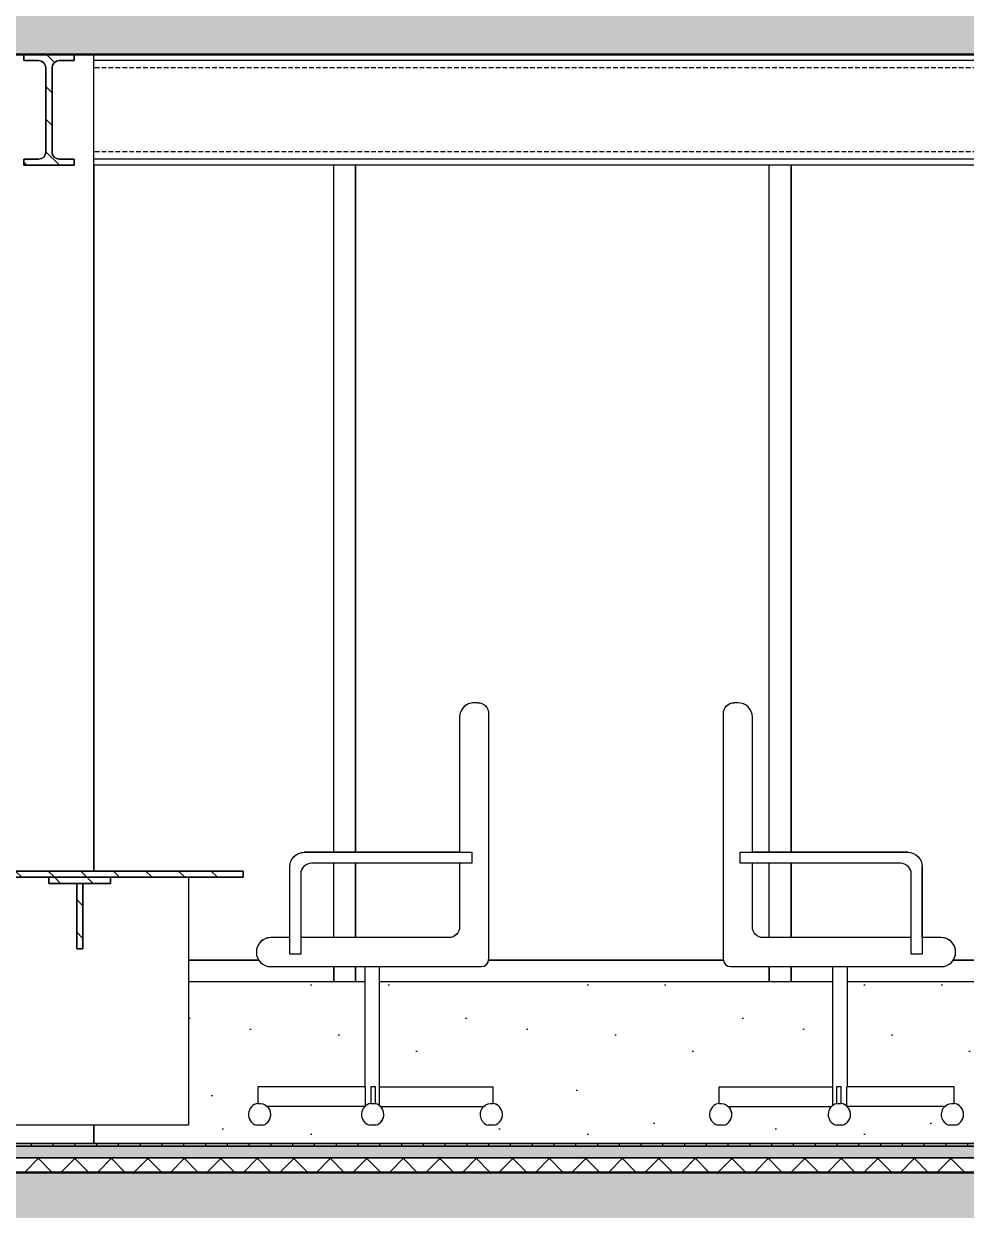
# Model space of a CAD drawing. Header units: millimetres. Extents: x -100 to 224448, y 0 to 22177.
# Drawn here: x 162581 to 165178, y 13416 to 16685 of the extents above; entities that cross this region are included whole.
import ezdxf

# ---------------------------------------------------------------- set-up
doc = ezdxf.new("R2010")
doc.units = ezdxf.units.MM
doc.linetypes.add('DASHED', pattern=[19.05, 12.7, -6.35])
doc.layers.get('0').update_dxf_attribs({"true_color": 0xdfdfdf})
for name, color, linetype in [('Background_0', 7, 'Continuous'), ('Background_GLASS', 161, 'Continuous'), ('Background_WINDOW_FRAME', 253, 'Continuous'), ('Boundary_0', 7, 'Continuous'), ('Boundary_Floor_ Ceramic Tiles', 7, 'Continuous'), ('Boundary_Insulation_ Extruded Polystyrene', 42, 'Continuous'), ('Boundary_Screed', 7, 'Continuous'), ('Elevation_Gypsum Board', 7, 'Continuous'), ('Fill_0', 7, 'Continuous'), ('Fill_Concrete_ Reinforced', 85, 'Continuous'), ('Fill_Floor_ Ceramic Tiles', 251, 'Continuous'), ('Fill_Insulation_ Extruded Polystyrene', 42, 'Continuous'), ('Fill_Screed', 251, 'Continuous'), ('Viewport border', 7, 'Continuous')]:
    doc.layers.add(name, color=color, linetype=linetype)
for name, color, linetype, lineweight in [('Background_Concrete_ Reinforced', 7, 'Continuous', 9), ('Background_Floor_ Ceramic Tiles', 7, 'Continuous', 9), ('Background_Gypsum Board', 7, 'Continuous', 9), ('Background_Insulation_ Extruded Polystyrene', 7, 'Continuous', 9), ('Background_Screed', 7, 'Continuous', 9), ('Boundary_Concrete_ Reinforced', 99, 'Continuous', 50)]:
    doc.layers.add(name, color=color, linetype=linetype, lineweight=lineweight)
doc.layers.add('BIM_ROOM_LINES', color=7, linetype='Continuous', plot=False)
pattern_1 = [(45, (-3002.4, -5250), (-44.90128, 44.90128), [])]
pattern_2 = [(15, (-3002.4, -5250), (287.368, 497.736), [50.8, -355.6]), (105, (-3002.4, -5250), (-497.736, 287.368), [50.8, -355.6]), (150, (-2953.33, -5236.85), (-392.5523, -105.184), [71.842, -502.894]), (15, (-3012.5, -5016.04), (287.368, 497.736), [50.8, -355.6]), (60, (-2981.4, -5034), (-105.184, 392.5523), [35.921, -538.8154]), (150, (-2981.4, -5034), (-392.5523, -105.184), [35.921, -538.8154]), (15, (-2891.6, -4878.46), (287.368, 497.736), [71.842, -334.558]), (60, (-2891.6, -4878.46), (-105.184, 392.5523), [50.8, -523.9364]), (150, (-2822.2, -4859.87), (-392.5523, -105.184), [50.8, -523.9364]), (105, (-2758.8, -5079.55), (-497.736, 287.368), [50.8, -355.6]), (60, (-2758.82, -5079.55), (-105.184, 392.5523), [35.921, -538.8154]), (150, (-2740.86, -5048.44), (-392.5523, -105.184), [35.921, -538.8154]), (15, (-2979.63, -5138.7), (287.368, 497.736), [25.4, -340.36]), (15, (-2711.5, -4961.7), (287.368, 497.736), [25.4, -340.36]), (105, (-2847.33, -4945.5), (-497.736, 287.368), [25.4, -340.36]), (150, (-2739.1, -5153.15), (-392.5523, -105.184), [35.921, -538.8154]), (150, (-2983.15, -4929.3), (-392.5523, -105.184), [35.921, -538.8154]), (60, (-2852.9, -5071.9), (-105.184, 392.5523), [35.921, -538.8154]), (105, (-2880.6, -5164.77), (-497.736, 287.368), [6.35, -400.05]), (105, (-2906.6, -4994.24), (-497.736, 287.368), [6.35, -400.05]), (105, (-2740.65, -4877.46), (-497.736, 287.368), [6.35, -400.05]), (105, (-2678.64, -5084.36), (-497.736, 287.368), [6.35, -400.05])]

# ---------------------------------------------------------------- blocks, each defined once
blk = doc.blocks.new("CC'__section__..%5CMainBuilding.dwg", base_point=(1833.3, -9100))
at = {"layer": 'Elevation_Gypsum Board'}
h = blk.add_hatch(dxfattribs=at)
h.set_pattern_fill('DOTS2', color=256, scale=30, style=0)
h.paths.add_polyline_path([(15462.4, 4945), (15402.4, 4945), (14528.5, 4945), (14528.5, 4655.4), (14840.8, 4655.4), (14840.8, 4610, -0.371494), (14867, 4579.5, -0.18938), (14858.8, 4558.6, -0.133872), (14845, 4550), (14827.4, 4550, -0.555935), (14813.6, 4600.5, -0.016632), (14815.1, 4601.9), (14530.5, 4601.9, -0.206645), (14540.2, 4579.5, -0.189378), (14532, 4558.6, -0.133873), (14518.2, 4550), (14509.4, 4550), (14500.6, 4550, -0.555948), (14486.8, 4600.5, -0.016625), (14488.3, 4601.9), (14218.9, 4601.9, -0.206645), (14228.6, 4579.5, -0.18938), (14220.4, 4558.6, -0.133871), (14206.6, 4550), (14189, 4550, -0.555943), (14175.2, 4600.5, -0.170157), (14193.2, 4610), (14193.2, 4655.4), (14487.4, 4655.4), (14487.4, 4945), (14262.4, 4945), (14202.4, 4945), (14002.4, 4945), (14002.4, 4550), (13402.4, 4550), (13402.4, 4945), (13102.4, 4945), (13102.4, 4550), (12502.4, 4550), (12502.4, 4945), (12017.4, 4945), (12017.4, 4655.4), (12311.6, 4655.4), (12311.6, 4610, -0.371495), (12337.8, 4579.5, -0.18938), (12329.6, 4558.6, -0.133871), (12315.8, 4550), (12298.2, 4550, -0.555935), (12284.4, 4600.5, -0.016633), (12285.9, 4601.9), (12016.5, 4601.9, -0.206645), (12026.2, 4579.5, -0.189378), (12018, 4558.6, -0.133873), (12004.2, 4550), (11995.4, 4550), (11986.6, 4550, -0.555946), (11972.8, 4600.5, -0.016625), (11974.3, 4601.9), (11689.7, 4601.9, -0.206645), (11699.4, 4579.5, -0.18938), (11691.2, 4558.6, -0.13387), (11677.4, 4550), (11659.8, 4550, -0.555942), (11646, 4600.5, -0.170157), (11664, 4610), (11664, 4655.4), (11976.3, 4655.4), (11976.3, 4945), (11862.4, 4945), (11802.4, 4945), (10728.5, 4945), (10728.5, 4655.4), (11040.8, 4655.4), (11040.8, 4610, -0.371495), (11067, 4579.5, -0.18938), (11058.8, 4558.6, -0.13387), (11045, 4550), (11027.4, 4550, -0.555935), (11013.6, 4600.5, -0.01665), (11015.1, 4601.9), (10730.5, 4601.9, -0.206645), (10740.2, 4579.5, -0.189378), (10732, 4558.6, -0.133873), (10718.2, 4550), (10709.4, 4550), (10700.6, 4550, -0.555946), (10686.8, 4600.5, -0.016625), (10688.3, 4601.9), (10418.9, 4601.9, -0.206645), (10428.6, 4579.5, -0.18938), (10420.4, 4558.6, -0.133871), (10406.6, 4550), (10389, 4550, -0.555943), (10375.2, 4600.5, -0.170157), (10393.2, 4610), (10393.2, 4655.4), (10687.4, 4655.4), (10687.4, 4945), (10662.4, 4945), (10602.4, 4945), (10202.4, 4945), (10202.4, 4550), (9941.4, 4550), (9941.4, 4500), (16052.4, 4500), (16052.4, 4945)])
at = {"layer": 'Fill_0', "extrusion": (-3.62507e-29, 4.57904e-30, -1)}
h = blk.add_hatch(dxfattribs=at)
h.set_pattern_fill('ANSI31', color=256, scale=20, style=0)
h.set_pattern_definition(pattern_1)
edge = h.paths.add_edge_path()
edge.add_line((-9747.9, 7483.3), (-9788.8, 7483.3))
edge.add_spline(control_points=[(-9788.8, 7483.3), (-9808.7, 7483.3), (-9808.7, 7463.4)], knot_values=[-0.785398, -0.785398, -0.785398, 0.785398, 0.785398, 0.785398], weights=[1, 0.707107, 1], degree=2, periodic=0)
edge.add_line((-9808.7, 7463.4), (-9808.7, 7231.6))
edge.add_spline(control_points=[(-9808.7, 7231.6), (-9808.7, 7211.7), (-9788.8, 7211.7)], knot_values=[-0.785398, -0.785398, -0.785398, 0.785398, 0.785398, 0.785398], weights=[1, 0.707107, 1], degree=2, periodic=0)
edge.add_line((-9788.8, 7211.7), (-9747.9, 7211.7))
edge.add_line((-9747.9, 7211.7), (-9747.9, 7195))
edge.add_line((-9747.9, 7195), (-9886.9, 7195))
edge.add_line((-9886.9, 7195), (-9886.9, 7211.7))
edge.add_line((-9886.9, 7211.7), (-9846, 7211.7))
edge.add_spline(control_points=[(-9846, 7211.7), (-9826.1, 7211.7), (-9826.1, 7231.6)], knot_values=[-0.785398, -0.785398, -0.785398, 0.785398, 0.785398, 0.785398], weights=[1, 0.707107, 1], degree=2, periodic=0)
edge.add_line((-9826.1, 7231.6), (-9826.1, 7463.4))
edge.add_spline(control_points=[(-9826.1, 7463.4), (-9826.1, 7483.3), (-9846, 7483.3)], knot_values=[-0.785398, -0.785398, -0.785398, 0.785398, 0.785398, 0.785398], weights=[1, 0.707107, 1], degree=2, periodic=0)
edge.add_line((-9846, 7483.3), (-9886.9, 7483.3))
edge.add_line((-9886.9, 7483.3), (-9886.9, 7500))
edge.add_line((-9886.9, 7500), (-9747.9, 7500))
edge.add_line((-9747.9, 7500), (-9747.9, 7483.3))
at = {"layer": 'Fill_0', "extrusion": (0, 0, -1)}
h = blk.add_hatch(dxfattribs=at)
h.set_pattern_fill('ANSI31', color=256, scale=20, style=0)
h.set_pattern_definition(pattern_1)
h.paths.add_polyline_path([(-9452.4, 5250), (-9452.4, 5233), (-10352.4, 5233), (-10352.4, 5250)])
h = blk.add_hatch(dxfattribs=at)
h.set_pattern_fill('ANSI31', color=256, scale=20, style=0)
h.set_pattern_definition(pattern_1)
h.paths.add_polyline_path([(-9987.4, 5216), (-9987.4, 5233), (-9817.4, 5233), (-9817.4, 5216)])
h = blk.add_hatch(dxfattribs=at)
h.set_pattern_fill('ANSI31', color=256, scale=20, style=0)
h.set_pattern_definition(pattern_1)
h.paths.add_polyline_path([(-9893.9, 5216), (-9893.9, 5036), (-9910.9, 5036), (-9910.9, 5216)])
at = {"layer": 'Fill_Concrete_ Reinforced', "extrusion": (0, 0, -1)}
h = blk.add_hatch(dxfattribs=at)
h.set_pattern_fill('CONCRETE1', color=256, scale=20, angle=15, style=0)
h.set_pattern_definition(pattern_2)
h.paths.add_polyline_path([(-21382.4, 7500), (-21382.4, 7670), (-21242.4, 7670), (-3322.4, 7670), (-3182.4, 7670), (-3182.4, 7500)])
h = blk.add_hatch(dxfattribs=at)
h.set_pattern_fill('CONCRETE1', color=256, scale=20, angle=15, style=0)
h.set_pattern_definition(pattern_2)
h.paths.add_polyline_path([(-21382.4, 4250), (-21382.4, 4420), (-21242.4, 4420), (-3322.4, 4420), (-3182.4, 4420), (-3182.4, 4250)])
at = {"layer": 'Fill_Floor_ Ceramic Tiles', "extrusion": (0, 0, -1)}
h = blk.add_hatch(dxfattribs=at)
h.set_pattern_fill('_USER', color=256, scale=60, angle=90, style=0, pattern_type=0)
h.set_pattern_definition([(90, (-3002.4, -5250), (-60, -2e-13), [])])
h.paths.add_polyline_path([(-3322.4, 4500), (-3322.4, 4492), (-21242.4, 4492), (-21242.4, 4500)])
at = {"layer": 'Fill_Insulation_ Extruded Polystyrene', "extrusion": (0, 0, -1)}
h = blk.add_hatch(dxfattribs=at)
h.set_pattern_fill('INSULATION', color=256, scale=20, style=0)
h.set_pattern_definition([(45, (-3002.4, -5250), (-50.28943, 50.28943), []), (135, (-3002.4, -5250), (-50.28943, -50.28943), [])])
h.paths.add_polyline_path([(-3322.4, 4460), (-3322.4, 4420), (-21242.4, 4420), (-21242.4, 4460)])
at = {"layer": 'Fill_Screed', "extrusion": (0, 0, -1)}
h = blk.add_hatch(dxfattribs=at)
h.set_pattern_fill('SCREED', color=256, scale=20, angle=15, style=0)
h.set_pattern_definition([(15, (-3002.4, -5250), (915.6406, 508.3053), [-127, 0, -381, 0]), (15, (-3005.69, -5237.73), (915.6406, 508.3053), [-50.8, 0, -177.8, 0, -91.44, 0, -381, 0]), (15, (-3008.97, -5225.47), (915.6406, 508.3053), [-25.4, 0, -127, 0, -127, 0, -279.4, 0, -91.44, 0]), (15, (-3012.26, -5213.2), (915.6406, 508.3053), [-91.44, 0, -406.4, 0]), (15, (-3015.55, -5200.93), (915.6406, 508.3053), [-304.8, 0, -304.8, 0]), (15, (-3018.84, -5188.66), (915.6406, 508.3053), [-431.8, 0]), (15, (-3022.12, -5176.4), (915.6406, 508.3053), [-127, 0, -558.8, 0]), (15, (-3025.4, -5164.13), (915.6406, 508.3053), [-177.8, 0, -101.6, 0]), (15, (-3028.7, -5151.86), (915.6406, 508.3053), [-254, 0]), (15, (-3035.27, -5127.33), (915.6406, 508.3053), [-35.56, 0, -381, 0, -228.6, 0]), (15, (-3038.56, -5115.06), (915.6406, 508.3053), [-50.8, 0, -5.08, 0, -127, 0]), (15, (-3041.84, -5102.8), (915.6406, 508.3053), [-25.4, 0, -330.2, 0, -381, 0]), (15, (-3045.13, -5090.53), (915.6406, 508.3053), [-254, 0]), (15, (-3048.42, -5078.26), (915.6406, 508.3053), [-127, 0, -533.4, 0]), (15, (-3055, -5053.72), (915.6406, 508.3053), [-609.6, 0]), (15, (-3058.28, -5041.46), (915.6406, 508.3053), [-127, 0, -10.16, 0, -177.8, 0]), (15, (-3061.57, -5029.2), (915.6406, 508.3053), [-35.56, 0, -254, 0, -101.6, 0, -177.8, 0, -203.2, 0]), (15, (-3064.85, -5016.92), (915.6406, 508.3053), [-76.2, 0, -101.6, 0, -254, 0, -10.16, 0, -127, 0]), (15, (-3068.14, -5004.65), (915.6406, 508.3053), [-254, 0])])
h.paths.add_polyline_path([(-3322.4, 4492), (-3322.4, 4460), (-21242.4, 4460), (-21242.4, 4492)])
at = {"linetype": 'DASHED', "extrusion": (0, 1, 0)}
for p, q in [((16052.4, 7463.4), (9941.4, 7463.4)), ((16052.4, 7231.6), (9941.4, 7231.6))]:
    blk.add_line(p, q, dxfattribs=at)
blk.add_line((2834.4, 4500), (21730.4, 4500))
blk.add_line((2834.4, 4500), (21730.4, 4500))
at = {"layer": 'Background_0', "extrusion": (0, 1, 0)}
for p, q in [((9747.9, 7500), (9747.9, 7483.3)), ((9886.9, 7500), (9747.9, 7500)), ((9886.9, 7483.3), (9886.9, 7500)), ((9941.4, 5250), (9941.4, 7500)), ((9747.9, 7483.3), (9788.8, 7483.3)), ((9808.7, 7463.4), (9808.7, 7231.6)), ((9826.1, 7231.6), (9826.1, 7463.4)), ((9846, 7483.3), (9886.9, 7483.3)), ((16052.4, 7483.3), (9941.4, 7483.3)), ((9788.8, 7211.7), (9747.9, 7211.7)), ((9747.9, 7211.7), (9747.9, 7195)), ((9747.9, 7195), (9886.9, 7195)), ((9886.9, 7211.7), (9846, 7211.7)), ((9886.9, 7195), (9886.9, 7211.7)), ((16052.4, 7211.7), (9941.4, 7211.7)), ((9941.4, 5250), (9941.4, 7195)), ((9941.4, 5250), (9941.4, 7195)), ((9941.4, 5250), (9941.4, 7195)), ((9941.4, 7195), (9941.4, 5250)), ((9941.4, 5250), (9941.4, 7195)), ((16052.4, 7195), (9941.4, 7195)), ((10998.9, 5714.1), (10988.9, 5714.1)), ((10998.9, 5714.1), (10988.9, 5714.1)), ((10998.9, 5714.1), (10988.9, 5714.1)), ((10998.9, 5714.1), (10988.9, 5714.1)), ((10998.9, 5714.1), (10988.9, 5714.1)), ((10998.9, 5714.1), (10988.9, 5714.1)), ((11715.9, 5714.1), (11705.9, 5714.1)), ((11715.9, 5714.1), (11705.9, 5714.1)), ((11715.9, 5714.1), (11705.9, 5714.1)), ((11715.9, 5714.1), (11705.9, 5714.1)), ((11715.9, 5714.1), (11705.9, 5714.1)), ((11715.9, 5714.1), (11705.9, 5714.1)), ((10948.9, 5674.1), (10948.9, 5301.9)), ((11028.9, 5684.1), (11028.9, 5006.9)), ((11028.9, 5684.1), (11028.9, 5006.9)), ((11028.9, 5684.1), (11028.9, 5006.9)), ((11028.9, 5684.1), (11028.9, 5006.9)), ((11028.9, 5684.1), (11028.9, 5006.9)), ((11028.9, 5684.1), (11028.9, 5006.9)), ((11675.9, 5006.9), (11675.9, 5684.1)), ((11755.9, 5301.9), (11755.9, 5674.1)), ((11755.9, 5301.9), (11755.9, 5674.1)), ((11755.9, 5301.9), (11755.9, 5674.1)), ((11755.9, 5301.9), (11755.9, 5674.1)), ((11755.9, 5301.9), (11755.9, 5674.1)), ((11755.9, 5301.9), (11755.9, 5674.1)), ((10948.9, 5301.9), (10521.1, 5301.9)), ((10948.9, 5301.9), (10521.1, 5301.9)), ((10521.1, 5301.9), (10948.9, 5301.9)), ((10948.9, 5301.9), (10521.1, 5301.9)), ((10521.1, 5301.9), (10948.9, 5301.9)), ((10948.9, 5301.9), (10521.1, 5301.9)), ((10521.1, 5301.9), (10948.9, 5301.9)), ((10521.1, 5301.9), (10983.1, 5301.9)), ((10948.9, 5301.9), (10521.1, 5301.9)), ((10521.1, 5301.9), (10948.9, 5301.9)), ((10521.1, 5301.9), (10948.9, 5301.9)), ((10948.9, 5301.9), (10521.1, 5301.9)), ((10983.1, 5301.9), (10983.1, 5271.9)), ((11721.7, 5271.9), (11721.7, 5301.9)), ((11721.7, 5301.9), (12183.7, 5301.9)), ((12183.7, 5301.9), (11755.9, 5301.9)), ((12183.7, 5301.9), (11755.9, 5301.9)), ((12183.7, 5301.9), (11755.9, 5301.9)), ((11755.9, 5301.9), (12183.7, 5301.9)), ((11755.9, 5301.9), (12183.7, 5301.9)), ((12183.7, 5301.9), (11755.9, 5301.9)), ((11755.9, 5301.9), (12183.7, 5301.9)), ((11755.9, 5301.9), (12183.7, 5301.9)), ((12183.7, 5301.9), (11755.9, 5301.9)), ((12183.7, 5301.9), (11755.9, 5301.9)), ((11755.9, 5301.9), (12183.7, 5301.9)), ((10983.1, 5271.9), (10541.1, 5271.9)), ((10948.9, 5271.9), (10948.9, 5096.9)), ((12163.7, 5271.9), (11721.7, 5271.9)), ((11755.9, 5096.9), (11755.9, 5271.9)), ((11755.9, 5096.9), (11755.9, 5271.9)), ((11755.9, 5096.9), (11755.9, 5271.9)), ((11755.9, 5096.9), (11755.9, 5271.9)), ((11755.9, 5096.9), (11755.9, 5271.9)), ((11755.9, 5096.9), (11755.9, 5271.9)), ((9452.4, 5250), (10352.4, 5250)), ((10352.4, 5250), (9452.4, 5250)), ((9452.4, 5233), (10352.4, 5233)), ((10202.4, 5250), (9602.4, 5250)), ((10202.4, 5250), (9602.4, 5250)), ((9602.4, 5250), (10202.4, 5250)), ((9987.4, 5233), (9817.4, 5233)), ((9817.4, 5233), (9817.4, 5216)), ((9941.4, 5250), (10352.4, 5250)), ((10202.4, 5250), (9941.4, 5250)), ((9941.4, 5250), (10202.4, 5250)), ((9941.4, 5250), (10352.4, 5250)), ((10202.4, 5250), (9941.4, 5250)), ((9941.4, 5250), (10202.4, 5250)), ((9941.4, 5250), (10352.4, 5250)), ((10202.4, 5250), (9941.4, 5250)), ((9941.4, 5250), (10202.4, 5250)), ((9941.4, 5250), (10352.4, 5250)), ((10202.4, 5250), (9941.4, 5250)), ((9941.4, 5250), (10202.4, 5250)), ((9941.4, 5250), (10352.4, 5250)), ((10202.4, 5250), (9941.4, 5250)), ((9941.4, 5250), (10202.4, 5250)), ((9987.4, 5216), (9987.4, 5233)), ((10202.4, 5250), (10202.4, 5250)), ((10202.4, 5250), (10202.4, 5250)), ((10202.4, 5233), (10202.4, 4550)), ((10202.4, 5233), (10202.4, 4550)), ((10202.4, 5233), (10202.4, 4550)), ((10202.4, 5233), (10202.4, 4550)), ((10202.4, 5233), (10202.4, 4550)), ((10202.4, 5233), (10202.4, 4550)), ((10202.4, 5233), (10202.4, 4550)), ((10202.4, 5233), (10202.4, 4550)), ((10202.4, 5233), (10202.4, 4550)), ((10202.4, 5233), (10202.4, 4550)), ((10202.4, 5233), (10202.4, 4550)), ((10202.4, 5233), (10202.4, 4550)), ((10202.4, 5233), (10202.4, 4550)), ((10352.4, 5233), (10352.4, 5250)), ((10352.4, 5233), (10352.4, 5250)), ((10352.4, 5233), (10352.4, 5250)), ((10352.4, 5233), (10352.4, 5250)), ((10352.4, 5233), (10352.4, 5250)), ((10352.4, 5233), (10352.4, 5250)), ((10352.4, 5233), (10352.4, 5250)), ((10352.4, 5233), (10352.4, 5233)), ((10352.4, 5233), (10352.4, 5233)), ((10481.1, 5021.2), (10481.1, 5261.9)), ((10511.1, 5241.9), (10511.1, 5021.2)), ((10511.1, 5241.9), (10511.1, 5066.9)), ((10511.1, 5241.9), (10511.1, 5066.9)), ((10511.1, 5241.9), (10511.1, 5066.9)), ((10511.1, 5241.9), (10511.1, 5066.9)), ((10511.1, 5241.9), (10511.1, 5066.9)), ((10511.1, 5241.9), (10511.1, 5066.9)), ((10511.1, 5241.9), (10511.1, 5066.9)), ((10511.1, 5241.9), (10511.1, 5066.9)), ((10511.1, 5241.9), (10511.1, 5066.9)), ((10511.1, 5241.9), (10511.1, 5066.9)), ((10511.1, 5241.9), (10511.1, 5066.9)), ((12193.7, 5021.2), (12193.7, 5241.9)), ((12223.7, 5066.9), (12223.7, 5261.9)), ((12223.7, 5261.9), (12223.7, 5066.9)), ((12223.7, 5261.9), (12223.7, 5066.9)), ((12223.7, 5261.9), (12223.7, 5066.9)), ((12223.7, 5066.9), (12223.7, 5261.9)), ((12223.7, 5261.9), (12223.7, 5066.9)), ((12223.7, 5066.9), (12223.7, 5261.9)), ((12223.7, 5066.9), (12223.7, 5261.9)), ((12223.7, 5066.9), (12223.7, 5261.9)), ((12223.7, 5066.9), (12223.7, 5261.9)), ((12223.7, 5261.9), (12223.7, 5021.2)), ((12223.7, 5261.9), (12223.7, 5066.9)), ((9817.4, 5216), (9987.4, 5216)), ((9893.9, 5216), (9893.9, 5036)), ((9910.9, 5216), (9893.9, 5216)), ((9910.9, 5036), (9910.9, 5216)), ((9893.9, 5036), (9910.9, 5036)), ((10481.1, 5066.9), (10428.9, 5066.9)), ((10481.1, 5066.9), (10428.9, 5066.9)), ((10481.1, 5066.9), (10428.9, 5066.9)), ((10481.1, 5066.9), (10428.9, 5066.9)), ((10481.1, 5066.9), (10428.9, 5066.9)), ((10481.1, 5066.9), (10428.9, 5066.9)), ((10918.9, 5066.9), (10511.1, 5066.9)), ((10918.9, 5066.9), (10511.1, 5066.9)), ((10918.9, 5066.9), (10511.1, 5066.9)), ((10918.9, 5066.9), (10511.1, 5066.9)), ((10918.9, 5066.9), (10511.1, 5066.9)), ((10918.9, 5066.9), (10511.1, 5066.9)), ((12193.7, 5066.9), (11785.9, 5066.9)), ((12193.7, 5066.9), (11785.9, 5066.9)), ((12193.7, 5066.9), (11785.9, 5066.9)), ((12193.7, 5066.9), (11785.9, 5066.9)), ((12193.7, 5066.9), (11785.9, 5066.9)), ((12193.7, 5066.9), (11785.9, 5066.9)), ((12275.9, 5066.9), (12223.7, 5066.9)), ((12275.9, 5066.9), (12223.7, 5066.9)), ((12275.9, 5066.9), (12223.7, 5066.9)), ((12275.9, 5066.9), (12223.7, 5066.9)), ((12275.9, 5066.9), (12223.7, 5066.9)), ((12275.9, 5066.9), (12223.7, 5066.9)), ((10511.1, 5021.2), (10481.1, 5021.2)), ((12223.7, 5021.2), (12193.7, 5021.2)), ((10428.9, 4986.9), (11008.9, 4986.9)), ((10687.4, 4986.9), (10687.4, 4655.4)), ((10728.5, 4655.4), (10728.5, 4986.9)), ((10728.5, 4655.4), (10728.5, 4986.9)), ((10728.5, 4655.4), (10728.5, 4986.9)), ((10728.5, 4655.4), (10728.5, 4986.9)), ((10728.5, 4655.4), (10728.5, 4986.9)), ((10728.5, 4655.4), (10728.5, 4986.9)), ((11695.9, 4986.9), (12275.9, 4986.9)), ((11976.3, 4986.9), (11976.3, 4655.4)), ((12017.4, 4655.4), (12017.4, 4986.9)), ((12017.4, 4655.4), (12017.4, 4986.9)), ((12017.4, 4655.4), (12017.4, 4986.9)), ((12017.4, 4655.4), (12017.4, 4986.9)), ((12017.4, 4655.4), (12017.4, 4986.9)), ((12017.4, 4655.4), (12017.4, 4986.9)), ((10687.4, 4655.4), (10393.2, 4655.4)), ((10687.4, 4655.4), (10393.2, 4655.4)), ((10688.9, 4655.4), (10393.2, 4655.4)), ((10687.4, 4655.4), (10393.2, 4655.4)), ((10393.2, 4655.4), (10393.2, 4655.4)), ((10687.4, 4655.4), (10393.2, 4655.4)), ((10687.4, 4655.4), (10393.2, 4655.4)), ((10393.2, 4655.4), (10393.2, 4655.4)), ((10393.2, 4655.4), (10393.2, 4609.6)), ((10688.9, 4655.4), (10688.9, 4602.5)), ((10704.3, 4655.4), (10704.3, 4609.6)), ((10717, 4655.4), (10704.3, 4655.4)), ((10717, 4609), (10717, 4655.4)), ((10727, 4655.4), (10727, 4604.8)), ((10727, 4655.4), (11040.8, 4655.4)), ((10728.5, 4655.4), (11040.8, 4655.4)), ((10728.5, 4655.4), (11040.8, 4655.4)), ((10728.5, 4655.4), (11040.8, 4655.4)), ((10728.5, 4655.4), (11040.8, 4655.4)), ((10728.5, 4655.4), (11040.8, 4655.4)), ((11040.8, 4655.4), (11040.8, 4609.6)), ((11040.8, 4655.4), (11040.8, 4610)), ((11040.8, 4655.4), (11040.8, 4610)), ((11040.8, 4655.4), (11040.8, 4610)), ((11040.8, 4655.4), (11040.8, 4610)), ((11040.8, 4655.4), (11040.8, 4610)), ((11664, 4655.4), (11977.8, 4655.4)), ((11664, 4655.4), (11976.3, 4655.4)), ((11664, 4655.4), (11664, 4655.4)), ((11664, 4655.4), (11976.3, 4655.4)), ((11664, 4609.6), (11664, 4655.4)), ((11664, 4655.4), (11976.3, 4655.4)), ((11664, 4655.4), (11976.3, 4655.4)), ((11664, 4655.4), (11976.3, 4655.4)), ((11977.8, 4604.8), (11977.8, 4655.4)), ((12000.5, 4655.4), (11987.8, 4655.4)), ((11987.8, 4655.4), (11987.8, 4609)), ((12000.5, 4609.6), (12000.5, 4655.4)), ((12311.6, 4655.4), (12015.9, 4655.4)), ((12015.9, 4602.5), (12015.9, 4655.4)), ((12311.6, 4655.4), (12017.4, 4655.4)), ((12311.6, 4655.4), (12017.4, 4655.4)), ((12311.6, 4655.4), (12017.4, 4655.4)), ((12311.6, 4655.4), (12017.4, 4655.4)), ((12311.6, 4655.4), (12017.4, 4655.4)), ((12311.6, 4610), (12311.6, 4655.4)), ((12311.6, 4610), (12311.6, 4655.4)), ((12311.6, 4609.6), (12311.6, 4655.4)), ((12311.6, 4610), (12311.6, 4655.4)), ((12311.6, 4610), (12311.6, 4655.4)), ((12311.6, 4610), (12311.6, 4655.4)), ((11040.8, 4609.6), (11040.8, 4610)), ((12311.6, 4609.6), (12311.6, 4610)), ((10688.3, 4601.9), (10418.3, 4601.9)), ((10717, 4609), (10717, 4609.4)), ((10730.5, 4601.9), (11015.7, 4601.9)), ((11689.1, 4601.9), (11974.3, 4601.9)), ((12000.5, 4609.6), (12000.5, 4609.8)), ((12286.5, 4601.9), (12016.5, 4601.9)), ((10202.4, 4550), (9602.4, 4550)), ((9941.4, 4500), (9941.4, 4550)), ((9941.4, 4500), (9941.4, 4550)), ((9941.4, 4500), (9941.4, 4550)), ((9941.4, 4500), (9941.4, 4550)), ((9941.4, 4550), (9941.4, 4500)), ((9941.4, 4500), (9941.4, 4550)), ((10202.4, 4550), (10202.4, 4550)), ((10202.4, 4550), (10202.4, 4550)), ((10406.6, 4550), (10389, 4550)), ((10709.4, 4550), (10700.6, 4550)), ((10718.2, 4550), (10709.4, 4550)), ((11045, 4550), (11027.4, 4550)), ((11677.4, 4550), (11659.8, 4550)), ((11995.4, 4550), (11986.6, 4550)), ((12004.2, 4550), (11995.4, 4550)), ((12315.8, 4550), (12298.2, 4550))]:
    blk.add_line(p, q, dxfattribs=at)
at = {"layer": 'Background_0', "extrusion": (0, 0, -1)}
for centre, start, end in [((-9788.8, 7463.4), 90, 180), ((-9846, 7463.4), 0, 90), ((-9788.8, 7231.6), 180, 270), ((-9846, 7231.6), 270, 0)]:
    blk.add_arc(centre, 19.9, start, end, dxfattribs=at)
at = {"layer": 'Background_0'}
for centre, radius, start, end in [((10988.9, 5674.1), 40, 90, 180), ((10988.9, 5674.1), 40, 90, 137.1115), ((10988.9, 5674.1), 40, 90, 137.1118), ((10988.9, 5674.1), 40, 90, 137.1088), ((10988.9, 5674.1), 40, 90, 137.1118), ((10988.9, 5674.1), 40, 90, 135), ((11715.9, 5674.1), 40, 0, 90), ((11715.9, 5674.1), 40, 0, 90), ((11715.9, 5674.1), 40, 0, 90), ((11715.9, 5674.1), 40, 0, 90), ((11715.9, 5674.1), 40, 0, 90), ((11715.9, 5674.1), 40, 0, 90), ((10541.1, 5241.9), 30, 90, 180), ((12163.7, 5241.9), 30, 0, 90), ((10541.1, 5241.9), 30, 135, 180), ((10541.1, 5241.9), 30, 135, 180), ((10541.1, 5241.9), 30, 135, 180), ((10541.1, 5241.9), 30, 135, 180), ((10541.1, 5241.9), 30, 135, 180), ((10541.1, 5241.9), 30, 135, 180), ((10541.1, 5241.9), 30, 135, 180), ((10541.1, 5241.9), 30, 135, 180), ((10541.1, 5241.9), 30, 135, 180), ((10541.1, 5241.9), 30, 135, 180), ((10541.1, 5241.9), 30, 135, 180), ((10428.9, 5026.9), 40, 90, 270), ((10428.9, 5026.9), 40, 90, 137.1118), ((10428.9, 5026.9), 40, 90, 137.1118), ((10428.9, 5026.9), 40, 90, 137.1115), ((10428.9, 5026.9), 40, 90, 137.1088), ((10428.9, 5026.9), 40, 90, 135), ((12275.9, 5026.9), 40, 317.1057, 90), ((12275.9, 5026.9), 40, 270, 90), ((12275.9, 5026.9), 40, 317.1057, 90), ((12275.9, 5026.9), 40, 317.1057, 90), ((12275.9, 5026.9), 40, 317.1037, 90), ((12275.9, 5026.9), 40, 317.1057, 90), ((11008.9, 5006.9), 20, 270, 0), ((11008.9, 5006.9), 20, 315, 0), ((11008.9, 5006.9), 20, 315, 0), ((11008.9, 5006.9), 20, 315, 0), ((11008.9, 5006.9), 20, 315, 0), ((11008.9, 5006.9), 20, 315, 0), ((11695.9, 5006.9), 20, 180, 270), ((10397.8, 4579.5), 30.8, 98.4811, 253.3944), ((10397.8, 4579.5), 30.8, 98.4811, 137.1082), ((10397.8, 4579.5), 30.8, 98.4811, 137.1118), ((10397.8, 4579.5), 30.8, 98.4811, 137.1082), ((10397.8, 4579.5), 30.8, 98.4811, 137.1082), ((10397.8, 4579.5), 30.8, 98.4811, 137.1114), ((10709.4, 4579.5), 30.8, 99.4819, 253.3942), ((11036.2, 4579.5), 30.8, 317.1052, 81.5191), ((11036.2, 4579.5), 30.8, 317.1015, 81.5191), ((11036.2, 4579.5), 30.8, 317.1052, 81.5191), ((11036.2, 4579.5), 30.8, 317.1052, 81.5191), ((11036.2, 4579.5), 30.8, 286.6057, 81.5191), ((11036.2, 4579.5), 30.8, 317.102, 81.5191), ((11668.6, 4579.5), 30.8, 98.4809, 253.3943), ((11668.6, 4579.5), 30.8, 98.4809, 137.1081), ((11668.6, 4579.5), 30.8, 98.4809, 137.1081), ((11668.6, 4579.5), 30.8, 98.4809, 137.1106), ((11668.6, 4579.5), 30.8, 98.4809, 137.1081), ((11668.6, 4579.5), 30.8, 98.4809, 137.1081), ((11995.4, 4579.5), 30.8, 286.6057, 80.5179), ((12307, 4579.5), 30.8, 317.1052, 81.519), ((12307, 4579.5), 30.8, 317.1052, 81.519), ((12307, 4579.5), 30.8, 317.1027, 81.519), ((12307, 4579.5), 30.8, 317.1052, 81.519), ((12307, 4579.5), 30.8, 286.6057, 81.519), ((12307, 4579.5), 30.8, 317.1052, 81.519), ((10397.8, 4579.5), 30.8, 286.6056, 46.7022), ((10397.8, 4579.5), 30.8, 317.1053, 46.7022), ((10397.8, 4579.5), 30.8, 317.1014, 46.7022), ((10397.8, 4579.5), 30.8, 317.1053, 46.7022), ((10397.8, 4579.5), 30.8, 317.1053, 46.7022), ((10397.8, 4579.5), 30.8, 317.1019, 46.7022), ((10709.4, 4579.5), 30.8, 133.2977, 137.1075), ((10709.4, 4579.5), 30.8, 133.2977, 137.1075), ((10709.4, 4579.5), 30.8, 133.2977, 137.1113), ((10709.4, 4579.5), 30.8, 133.2977, 137.1075), ((10709.4, 4579.5), 30.8, 133.2977, 137.1075), ((10709.4, 4579.5), 30.8, 133.2977, 137.1075), ((10709.4, 4579.5), 30.8, 133.2977, 137.1075), ((10709.4, 4579.5), 30.8, 133.2977, 137.1075), ((10709.4, 4579.5), 30.8, 133.2977, 137.1112), ((10709.4, 4579.5), 30.8, 133.2977, 137.1075), ((10709.4, 4579.5), 30.8, 133.2977, 137.1075), ((10709.4, 4579.5), 30.8, 286.6057, 75.7299), ((10709.4, 4579.5), 30.8, 317.1058, 46.7022), ((10709.4, 4579.5), 30.8, 317.1063, 46.7022), ((10709.4, 4579.5), 30.8, 317.102, 46.7022), ((10709.4, 4579.5), 30.8, 317.1063, 46.7022), ((10709.4, 4579.5), 30.8, 317.1058, 46.7022), ((10709.4, 4579.5), 30.8, 317.1063, 46.7022), ((10709.4, 4579.5), 30.8, 317.1058, 46.7022), ((10709.4, 4579.5), 30.8, 317.1063, 46.7022), ((10709.4, 4579.5), 30.8, 317.1026, 46.7022), ((10709.4, 4579.5), 30.8, 317.1063, 46.7022), ((10709.4, 4579.5), 30.8, 317.1063, 46.7022), ((11036.2, 4579.5), 30.8, 133.2977, 253.3942), ((11036.2, 4579.5), 30.8, 133.2977, 137.1132), ((11036.2, 4579.5), 30.8, 133.2977, 137.1132), ((11036.2, 4579.5), 30.8, 133.2977, 137.1094), ((11036.2, 4579.5), 30.8, 133.2977, 137.1131), ((11668.6, 4579.5), 30.8, 286.6058, 46.7023), ((11668.6, 4579.5), 30.8, 317.1052, 46.7023), ((11668.6, 4579.5), 30.8, 317.1052, 46.7023), ((11668.6, 4579.5), 30.8, 317.1027, 46.7023), ((11668.6, 4579.5), 30.8, 317.1052, 46.7023), ((11668.6, 4579.5), 30.8, 317.1052, 46.7023), ((11995.4, 4579.5), 30.8, 104.27, 253.3943), ((11995.4, 4579.5), 30.8, 133.2978, 137.1075), ((11995.4, 4579.5), 30.8, 133.2978, 137.1075), ((11995.4, 4579.5), 30.8, 133.2977, 137.1075), ((11995.4, 4579.5), 30.8, 133.2977, 137.1075), ((11995.4, 4579.5), 30.8, 133.2977, 137.11), ((11995.4, 4579.5), 30.8, 133.2977, 137.1075), ((11995.4, 4579.5), 30.8, 133.2977, 137.1075), ((11995.4, 4579.5), 30.8, 133.2977, 137.1075), ((11995.4, 4579.5), 30.8, 133.2977, 137.1075), ((11995.4, 4579.5), 30.8, 133.2977, 137.1075), ((11995.4, 4579.5), 30.8, 133.2977, 137.1075), ((11995.4, 4579.5), 30.8, 317.1058, 46.7023), ((11995.4, 4579.5), 30.8, 317.1062, 46.7023), ((11995.4, 4579.5), 30.8, 317.1058, 46.7023), ((11995.4, 4579.5), 30.8, 317.1062, 46.7023), ((11995.4, 4579.5), 30.8, 317.1033, 46.7023), ((11995.4, 4579.5), 30.8, 317.1062, 46.7023), ((11995.4, 4579.5), 30.8, 317.1058, 46.7023), ((11995.4, 4579.5), 30.8, 317.1062, 46.7023), ((11995.4, 4579.5), 30.8, 317.1058, 46.7023), ((11995.4, 4579.5), 30.8, 317.1062, 46.7023), ((11995.4, 4579.5), 30.8, 317.1062, 46.7023), ((12307, 4579.5), 30.8, 133.2977, 253.3943), ((12307, 4579.5), 30.8, 133.2977, 137.1094), ((12307, 4579.5), 30.8, 133.2977, 137.1119), ((12307, 4579.5), 30.8, 133.2977, 137.1119), ((12307, 4579.5), 30.8, 133.2977, 137.1094)]:
    blk.add_arc(centre, radius, start, end, dxfattribs=at)
at = {"layer": 'Background_0', "extrusion": (2.94008e-15, -5.69819e-17, -1)}
blk.add_arc((-10998.9, 5684.1), 30, 90, 180, dxfattribs=at)
blk.add_arc((-10998.9, 5684.1), 30, 90, 180, dxfattribs=at)
blk.add_arc((-10998.9, 5684.1), 30, 90, 180, dxfattribs=at)
blk.add_arc((-10998.9, 5684.1), 30, 90, 180, dxfattribs=at)
blk.add_arc((-10998.9, 5684.1), 30, 90, 180, dxfattribs=at)
blk.add_arc((-10998.9, 5684.1), 30, 90, 180, dxfattribs=at)
at = {"layer": 'Background_0', "extrusion": (9.18485e-17, -5.69819e-17, -1)}
for start in [0, 42.8893, 42.8919, 42.8919, 42.8919, 42.8919]:
    blk.add_arc((-11705.9, 5684.1), 30, start, 90, dxfattribs=at)
at = {"layer": 'Background_0', "extrusion": (2.90946e-15, -2.63657e-17, -1)}
for centre, radius, start, end in [((-10521.1, 5261.9), 40, 0, 90), ((-10521.1, 5261.9), 40, 42.8896, 90), ((-10521.1, 5261.9), 40, 42.8926, 90), ((-10521.1, 5261.9), 40, 42.8926, 90), ((-10521.1, 5261.9), 40, 42.8926, 90), ((-10521.1, 5261.9), 40, 42.89, 90), ((-10709.4, 4579.5), 30.5, 80.4121, 104.4312)]:
    blk.add_arc(centre, radius, start, end, dxfattribs=at)
at = {"layer": 'Background_0', "extrusion": (2.90946e-15, -1.4883e-16, -1)}
blk.add_arc((-10521.1, 5261.9), 40, 42.8929, 90, dxfattribs=at)
blk.add_arc((-10521.1, 5261.9), 40, 42.8929, 90, dxfattribs=at)
blk.add_arc((-10521.1, 5261.9), 40, 42.8929, 90, dxfattribs=at)
blk.add_arc((-10521.1, 5261.9), 40, 42.8929, 90, dxfattribs=at)
blk.add_arc((-10521.1, 5261.9), 40, 42.8929, 90, dxfattribs=at)
blk.add_arc((-10521.1, 5261.9), 40, 42.8929, 90, dxfattribs=at)
at = {"layer": 'Background_0', "extrusion": (1.22465e-16, -2.63657e-17, -1)}
for centre, radius, start, end in [((-12183.7, 5261.9), 40, 90, 180), ((-12183.7, 5261.9), 40, 90, 180), ((-12183.7, 5261.9), 40, 90, 180), ((-12183.7, 5261.9), 40, 90, 180), ((-12183.7, 5261.9), 40, 90, 180), ((-12183.7, 5261.9), 40, 90, 180), ((-11995.4, 4579.5), 30.5, 75.5688, 99.5879)]:
    blk.add_arc(centre, radius, start, end, dxfattribs=at)
at = {"layer": 'Background_0', "extrusion": (1.22465e-16, -1.4883e-16, -1)}
blk.add_arc((-12183.7, 5261.9), 40, 90, 180, dxfattribs=at)
blk.add_arc((-12183.7, 5261.9), 40, 90, 180, dxfattribs=at)
blk.add_arc((-12183.7, 5261.9), 40, 90, 180, dxfattribs=at)
blk.add_arc((-12183.7, 5261.9), 40, 90, 180, dxfattribs=at)
blk.add_arc((-12183.7, 5261.9), 40, 90, 180, dxfattribs=at)
blk.add_arc((-12183.7, 5261.9), 40, 90, 180, dxfattribs=at)
at = {"layer": 'Background_0', "extrusion": (2.90946e-15, -8.75981e-17, -1)}
for start in [180, 222.9064, 222.9077, 222.8982, 222.901, 222.8996]:
    blk.add_arc((-10918.9, 5096.9), 30, start, 270, dxfattribs=at)
at = {"layer": 'Background_0', "extrusion": (1.22465e-16, -8.75981e-17, -1)}
blk.add_arc((-11785.9, 5096.9), 30, 270, 0, dxfattribs=at)
blk.add_arc((-11785.9, 5096.9), 30, 270, 0, dxfattribs=at)
blk.add_arc((-11785.9, 5096.9), 30, 270, 0, dxfattribs=at)
blk.add_arc((-11785.9, 5096.9), 30, 270, 0, dxfattribs=at)
blk.add_arc((-11785.9, 5096.9), 30, 270, 0, dxfattribs=at)
blk.add_arc((-11785.9, 5096.9), 30, 270, 0, dxfattribs=at)
at = {"layer": 'Background_0', "extrusion": (2.9707e-15, -2.63657e-17, -1)}
for centre, start, end in [((-10397.8, 4579.5), 81.4007, 132.4489), ((-11036.2, 4579.5), 47.5511, 98.5993)]:
    blk.add_arc(centre, 30.4, start, end, dxfattribs=at)
at = {"layer": 'Background_0', "extrusion": (6.12323e-17, -2.63657e-17, -1)}
for centre, start, end in [((-11668.6, 4579.5), 81.4007, 132.4489), ((-12307, 4579.5), 47.5511, 98.5993)]:
    blk.add_arc(centre, 30.4, start, end, dxfattribs=at)
at = {"layer": 'Background_Concrete_ Reinforced', "extrusion": (0, 1, 0)}
for p, q in [((3182.4, 7500), (21382.4, 7500)), ((21242.4, 4420), (3322.4, 4420))]:
    blk.add_line(p, q, dxfattribs=at)
at = {"layer": 'Background_Floor_ Ceramic Tiles', "extrusion": (0, 1, 0)}
for p, q in [((21242.4, 4500), (3322.4, 4500)), ((3322.4, 4492), (21242.4, 4492))]:
    blk.add_line(p, q, dxfattribs=at)
at = {"layer": 'Background_GLASS', "extrusion": (0, 1, 0)}
for p, q in [((10662.4, 5301.9), (10662.4, 7195)), ((11862.4, 5301.9), (11862.4, 7195)), ((10662.4, 5066.9), (10662.4, 5271.9)), ((11862.4, 5066.9), (11862.4, 5271.9)), ((10395.4, 5005), (10202.4, 5005)), ((11676, 5005), (11028.8, 5005)), ((12502.4, 5005), (12309.4, 5005))]:
    blk.add_line(p, q, dxfattribs=at)
at = {"layer": 'Background_Gypsum Board', "extrusion": (0, 1, 0)}
blk.add_line((16052.4, 4500), (9941.4, 4500), dxfattribs=at)
at = {"layer": 'Background_Insulation_ Extruded Polystyrene', "extrusion": (0, 1, 0)}
for p, q in [((21242.4, 4460), (3322.4, 4460)), ((3322.4, 4420), (21242.4, 4420))]:
    blk.add_line(p, q, dxfattribs=at)
at = {"layer": 'Background_Screed', "extrusion": (0, 1, 0)}
for p, q in [((21242.4, 4492), (3322.4, 4492)), ((3322.4, 4460), (21242.4, 4460))]:
    blk.add_line(p, q, dxfattribs=at)
at = {"layer": 'Background_WINDOW_FRAME', "extrusion": (0, 1, 0)}
for p, q in [((10602.4, 5301.9), (10602.4, 7195)), ((10662.4, 7195), (10662.4, 5301.9)), ((11802.4, 5301.9), (11802.4, 7195)), ((11862.4, 7195), (11862.4, 5301.9)), ((10602.4, 5066.9), (10602.4, 5271.9)), ((10662.4, 5271.9), (10662.4, 5066.9)), ((11802.4, 5066.9), (11802.4, 5271.9)), ((11862.4, 5271.9), (11862.4, 5066.9)), ((10202.4, 5005), (10395.4, 5005)), ((11028.8, 5005), (11676, 5005)), ((12309.4, 5005), (12502.4, 5005)), ((10602.4, 4945), (10602.4, 4986.9)), ((10602.4, 4986.9), (10602.4, 4945)), ((10662.4, 4986.9), (10662.4, 4945)), ((10662.4, 4945), (10662.4, 4986.9)), ((11802.4, 4945), (11802.4, 4986.9)), ((11802.4, 4986.9), (11802.4, 4945)), ((11862.4, 4986.9), (11862.4, 4945)), ((11862.4, 4945), (11862.4, 4986.9)), ((10602.4, 4945), (10202.4, 4945)), ((10662.4, 4945), (10602.4, 4945)), ((10687.4, 4945), (10662.4, 4945)), ((11802.4, 4945), (10728.5, 4945)), ((11862.4, 4945), (11802.4, 4945)), ((11976.3, 4945), (11862.4, 4945)), ((12502.4, 4945), (12017.4, 4945))]:
    blk.add_line(p, q, dxfattribs=at)
at = {"layer": 'BIM_ROOM_LINES', "extrusion": (0, 1, 0)}
for p, q in [((3334.4, 7500), (21230.4, 7500)), ((21230.4, 4500), (3334.4, 4500)), ((16052.4, 4500), (9941.4, 4500))]:
    blk.add_line(p, q, dxfattribs=at)
at = {"layer": 'Boundary_0', "extrusion": (0, 1, 0)}
for p, q in [((9747.9, 7483.3), (9747.9, 7500)), ((9747.9, 7500), (9886.9, 7500)), ((9886.9, 7500), (9886.9, 7483.3)), ((9788.8, 7483.3), (9747.9, 7483.3)), ((9808.7, 7231.6), (9808.7, 7463.4)), ((9826.1, 7463.4), (9826.1, 7231.6)), ((9886.9, 7483.3), (9846, 7483.3)), ((9747.9, 7195), (9747.9, 7211.7)), ((9747.9, 7211.7), (9788.8, 7211.7)), ((9886.9, 7195), (9747.9, 7195)), ((9846, 7211.7), (9886.9, 7211.7)), ((9886.9, 7211.7), (9886.9, 7195)), ((9452.4, 5250), (10352.4, 5250)), ((10352.4, 5233), (9452.4, 5233)), ((9817.4, 5216), (9817.4, 5233)), ((9817.4, 5233), (9987.4, 5233)), ((9987.4, 5233), (9987.4, 5216)), ((10352.4, 5250), (10352.4, 5233)), ((9987.4, 5216), (9817.4, 5216)), ((9893.9, 5216), (9910.9, 5216)), ((9893.9, 5036), (9893.9, 5216)), ((9910.9, 5216), (9910.9, 5036)), ((9910.9, 5036), (9893.9, 5036))]:
    blk.add_line(p, q, dxfattribs=at)
at = {"layer": 'Boundary_0'}
for centre, start, end in [((9788.8, 7463.4), 0, 90), ((9846, 7463.4), 90, 180), ((9788.8, 7231.6), 270, 0), ((9846, 7231.6), 180, 270)]:
    blk.add_arc(centre, 19.9, start, end, dxfattribs=at)
at = {"layer": 'Boundary_Concrete_ Reinforced', "extrusion": (0, 1, 0)}
for p, q in [((21382.4, 7500), (3182.4, 7500)), ((3322.4, 4420), (21242.4, 4420))]:
    blk.add_line(p, q, dxfattribs=at)
at = {"layer": 'Boundary_Floor_ Ceramic Tiles', "extrusion": (0, 1, 0)}
for p, q in [((3322.4, 4500), (21242.4, 4500)), ((21242.4, 4492), (3322.4, 4492))]:
    blk.add_line(p, q, dxfattribs=at)
at = {"layer": 'Boundary_Insulation_ Extruded Polystyrene', "extrusion": (0, 1, 0)}
for p, q in [((3322.4, 4460), (21242.4, 4460)), ((21242.4, 4420), (3322.4, 4420))]:
    blk.add_line(p, q, dxfattribs=at)
at = {"layer": 'Boundary_Screed', "extrusion": (0, 1, 0)}
for p, q in [((3322.4, 4492), (21242.4, 4492)), ((21242.4, 4460), (3322.4, 4460))]:
    blk.add_line(p, q, dxfattribs=at)

msp = doc.modelspace()

# ---------------------------------------------------------------- block references
at = {"layer": 'Viewport border'}
msp.add_blockref("CC'__section__..%5CMainBuilding.dwg", (154666.2, 0), dxfattribs=at)

doc.saveas('drawing.dxf')
